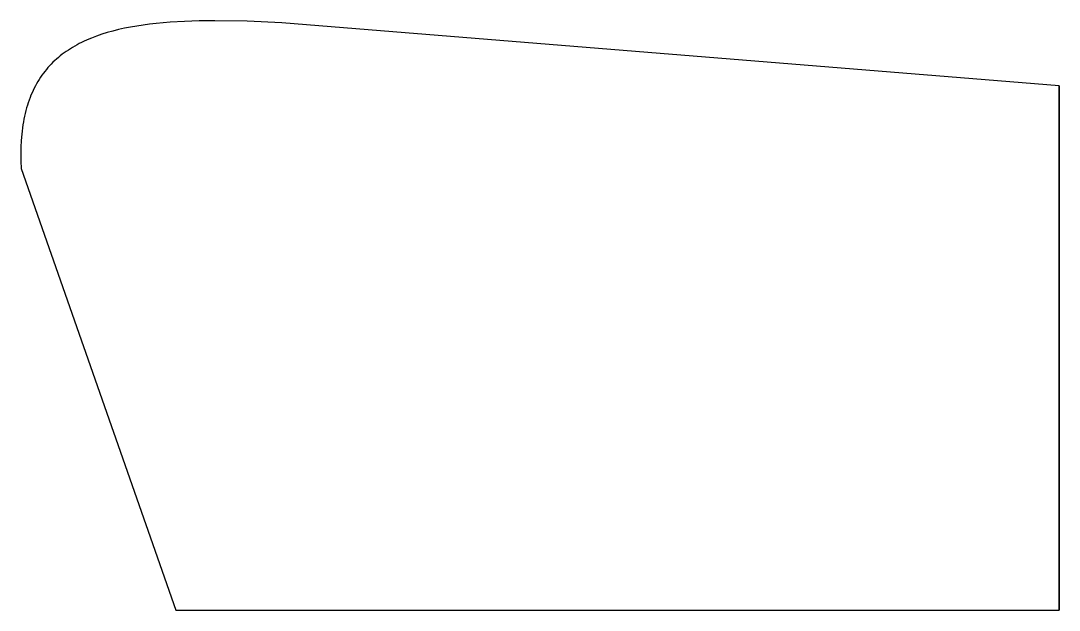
# Model space of a CAD drawing. Header units: inches. Extents: x 72.67 to 78.07, y -61.66 to -58.6.
import ezdxf

# ---------------------------------------------------------------- set-up
doc = ezdxf.new("R2010")
doc.units = ezdxf.units.IN
doc.header["$MEASUREMENT"] = 0
doc.layers.add('Default', color=7, linetype='Continuous', true_color=0x000000)

msp = doc.modelspace()

# ---------------------------------------------------------------- linework, layer by layer
at = {"layer": 'Default'}
msp.add_lwpolyline([(78.0663, -58.9337), (74.0277, -58.6071), (73.848, -58.5991), (73.679, -58.5962), (73.5987, -58.597), (73.5212, -58.5995), (73.4467, -58.6038), (73.3752, -58.6101), (73.3405, -58.6141), (73.3067, -58.6185), (73.2736, -58.6236), (73.2413, -58.6292), (73.2099, -58.6354), (73.1792, -58.6423), (73.1493, -58.6497), (73.1203, -58.6578), (73.0921, -58.6666), (73.0647, -58.6761), (73.0382, -58.6862), (73.0252, -58.6916), (73.0125, -58.6971), (73, -58.7028), (72.9877, -58.7087), (72.9756, -58.7148), (72.9637, -58.7211), (72.9521, -58.7275), (72.9407, -58.7342), (72.9295, -58.7411), (72.9185, -58.7481), (72.9078, -58.7554), (72.8972, -58.7628), (72.8869, -58.7705), (72.8768, -58.7784), (72.867, -58.7865), (72.8574, -58.7948), (72.848, -58.8033), (72.8388, -58.812), (72.8299, -58.8209), (72.8212, -58.8301), (72.8128, -58.8395), (72.8045, -58.8491), (72.7965, -58.8589), (72.7888, -58.869), (72.7813, -58.8793), (72.774, -58.8898), (72.767, -58.9006), (72.7602, -58.9116), (72.7536, -58.9229), (72.7473, -58.9344), (72.7412, -58.9461), (72.7354, -58.9581), (72.7298, -58.9703), (72.7245, -58.9828), (72.7194, -58.9955), (72.7146, -59.0085), (72.71, -59.0217), (72.7057, -59.0352), (72.7016, -59.049), (72.6978, -59.063), (72.6942, -59.0773), (72.6909, -59.0919), (72.6878, -59.1067), (72.685, -59.1218), (72.6825, -59.1372), (72.6802, -59.1528), (72.6782, -59.1688), (72.6764, -59.185), (72.6737, -59.2182), (72.672, -59.2527), (72.6714, -59.2883), (72.6718, -59.325), (72.6733, -59.363), (73.4763, -61.658), (78.0663, -61.658), (78.0663, -58.9337), (78.0663, -61.658)], dxfattribs=at)

doc.saveas('drawing.dxf')
